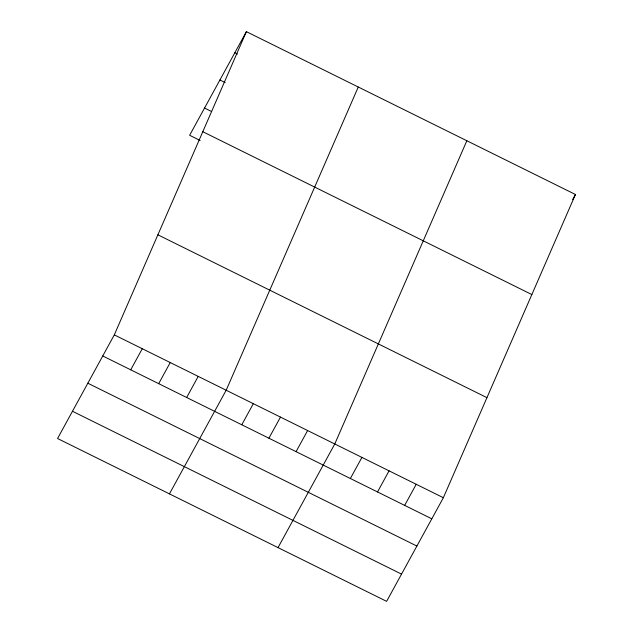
<?xml version="1.0" encoding="UTF-8"?>
<svg xmlns="http://www.w3.org/2000/svg" width="633" height="633" viewBox="0 0 633 633"><rect width="100%" height="100%" fill="white"/><g stroke="black" fill="none" stroke-linecap="round" stroke-linejoin="round"><path stroke-width="0.95" d="M114.304 334.873L246.379 31.65L575.437 194.489L443.361 497.712L386.621 601.35L57.563 438.511L114.304 334.873L443.361 497.712M358.262 87.014L226.179 390.237L169.446 493.875M466.845 140.755L334.77 443.978L278.029 547.616M246.379 31.65L189.639 135.288L200.131 140.479M130.722 369.814L142.275 348.72M158.693 383.653L170.237 362.559M186.656 397.5L198.208 376.398M241.774 424.775L253.327 403.672M268.922 438.21L280.474 417.107M296.07 451.645L307.622 430.543M350.365 478.508L361.918 457.414M377.513 491.944L389.066 470.849M404.661 505.379L416.213 484.285M572.667 199.553L575.437 194.489M234.827 52.753L237.446 54.05M219.912 79.987L225.158 82.583M204.554 108.045L211.541 111.511M202.789 131.711L531.855 294.559M157.886 234.811L486.943 397.651M102.752 355.975L431.809 518.815M87.837 383.21L416.894 546.05M72.471 411.276L401.536 574.115"/></g></svg>
